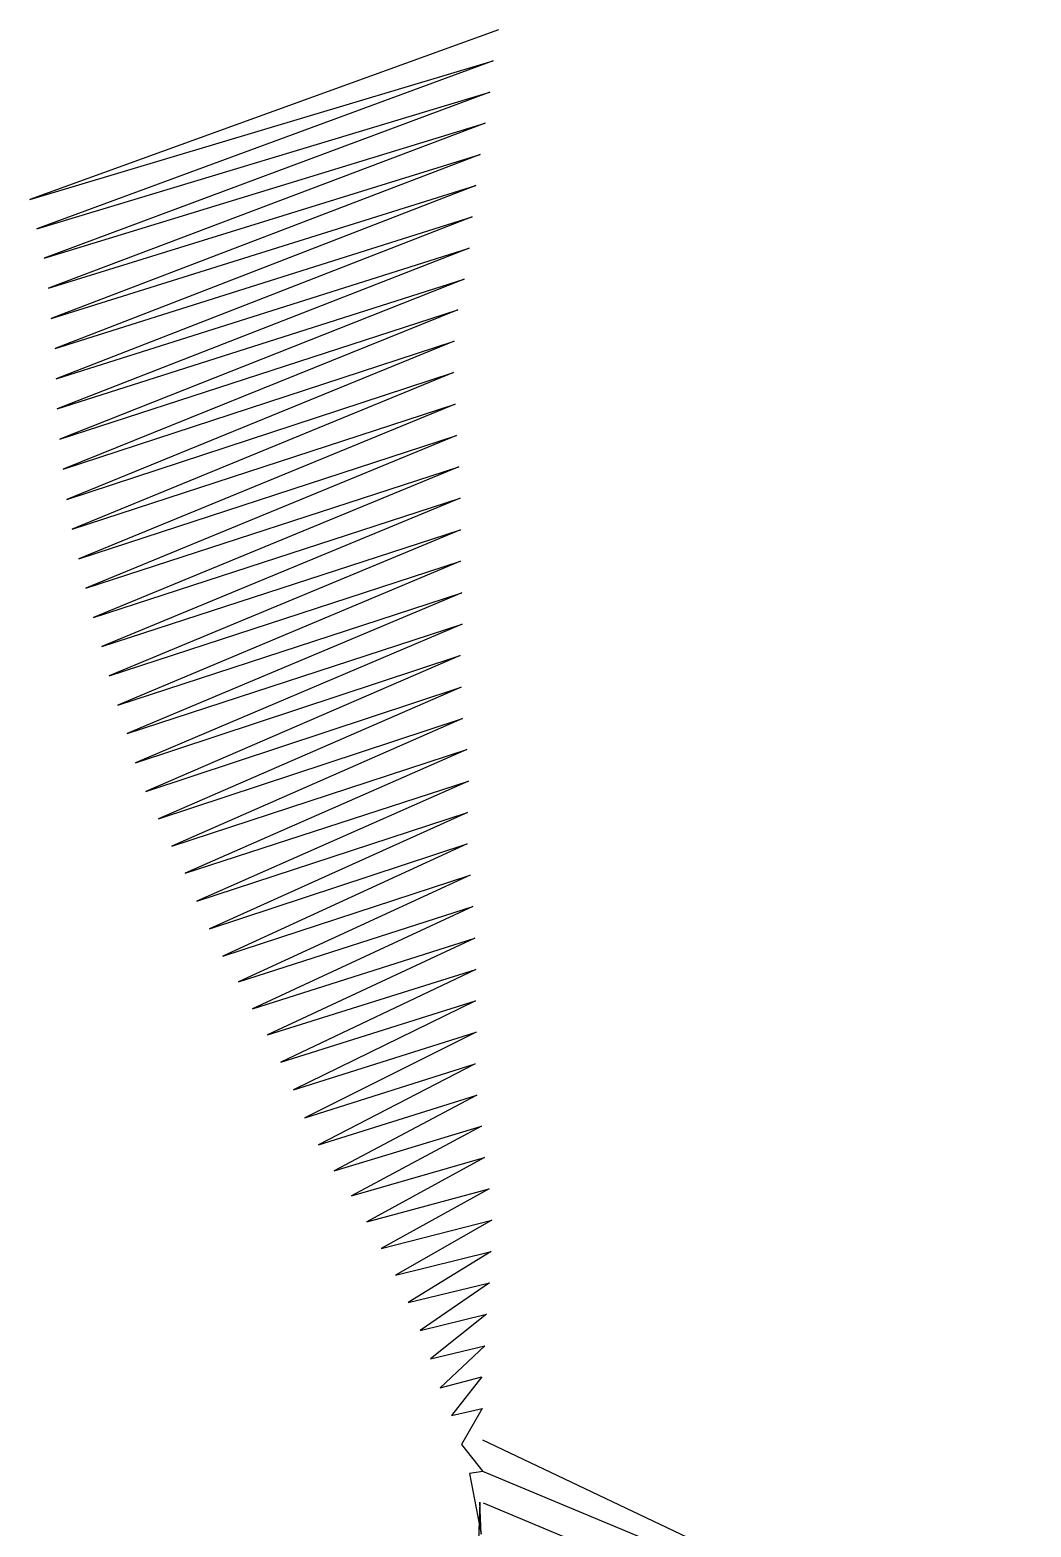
# Model space of a CAD drawing. Header units: metres. Extents: x -465 to 475, y -409 to 494.
# Drawn here: x -136.1 to -68.3, y 392.9 to 494.4 of the extents above; entities that cross this region are included whole.
import ezdxf

# ---------------------------------------------------------------- set-up
doc = ezdxf.new("R2010")
doc.units = ezdxf.units.M

msp = doc.modelspace()

# ---------------------------------------------------------------- linework, layer by layer
for p, q in [((-104.35, 494.4, -606.22), (-136.1, 482.91, -606.22)), ((-136.1, 482.91, -606.22), (-104.72, 492.3, -606.22)), ((-104.72, 492.3, -606.22), (-135.63, 480.91, -606.22)), ((-135.63, 480.91, -606.22), (-104.94, 490.18, -606.22)), ((-104.94, 490.18, -606.22), (-135.14, 478.92, -606.22)), ((-135.14, 478.92, -606.22), (-105.25, 488.07, -606.22)), ((-105.25, 488.07, -606.22), (-134.83, 476.89, -606.22)), ((-134.83, 476.89, -606.22), (-105.6, 485.96, -606.22)), ((-105.6, 485.96, -606.22), (-134.66, 474.84, -606.22)), ((-134.66, 474.84, -606.22), (-105.88, 483.85, -606.22)), ((-105.88, 483.85, -606.22), (-134.4, 472.81, -606.22)), ((-134.4, 472.81, -606.22), (-106.14, 481.73, -606.22)), ((-106.14, 481.73, -606.22), (-134.31, 470.76, -606.22)), ((-134.31, 470.76, -606.22), (-106.35, 479.61, -606.22)), ((-106.35, 479.61, -606.22), (-134.25, 468.71, -606.22)), ((-134.25, 468.71, -606.22), (-106.68, 477.5, -606.22)), ((-106.68, 477.5, -606.22), (-134.08, 466.66, -606.22)), ((-134.08, 466.66, -606.22), (-107.11, 475.42, -606.22)), ((-107.11, 475.42, -606.22), (-133.85, 464.62, -606.22)), ((-133.85, 464.62, -606.22), (-107.35, 473.3, -606.22)), ((-107.35, 473.3, -606.22), (-133.6, 462.58, -606.22)), ((-133.6, 462.58, -606.22), (-107.4, 471.17, -606.22)), ((-107.4, 471.17, -606.22), (-133.23, 460.56, -606.22)), ((-133.23, 460.56, -606.22), (-107.29, 469.04, -606.22)), ((-107.29, 469.04, -606.22), (-132.79, 458.56, -606.22)), ((-132.79, 458.56, -606.22), (-107.19, 466.91, -606.22)), ((-107.19, 466.91, -606.22), (-132.31, 456.56, -606.22)), ((-132.31, 456.56, -606.22), (-107.04, 464.78, -606.22)), ((-107.04, 464.78, -606.22), (-131.8, 454.57, -606.22)), ((-131.8, 454.57, -606.22), (-106.95, 462.65, -606.22)), ((-106.95, 462.65, -606.22), (-131.23, 452.6, -606.22)), ((-131.23, 452.6, -606.22), (-106.93, 460.52, -606.22)), ((-106.93, 460.52, -606.22), (-130.73, 450.61, -606.22)), ((-130.73, 450.61, -606.22), (-106.93, 458.38, -606.22)), ((-106.93, 458.38, -606.22), (-130.15, 448.64, -606.22)), ((-130.15, 448.64, -606.22), (-106.84, 456.25, -606.22)), ((-106.84, 456.25, -606.22), (-129.5, 446.7, -606.22)), ((-129.5, 446.7, -606.22), (-106.82, 454.12, -606.22)), ((-106.82, 454.12, -606.22), (-128.94, 444.72, -606.22)), ((-128.94, 444.72, -606.22), (-106.95, 451.99, -606.22)), ((-106.95, 451.99, -606.22), (-128.25, 442.79, -606.22)), ((-128.25, 442.79, -606.22), (-106.89, 449.86, -606.22)), ((-106.89, 449.86, -606.22), (-127.39, 440.92, -606.22)), ((-127.39, 440.92, -606.22), (-106.78, 447.73, -606.22)), ((-106.78, 447.73, -606.22), (-126.49, 439.08, -606.22)), ((-126.49, 439.08, -606.22), (-106.49, 445.62, -606.22)), ((-106.49, 445.62, -606.22), (-125.57, 437.24, -606.22)), ((-125.57, 437.24, -606.22), (-106.38, 443.49, -606.22)), ((-106.38, 443.49, -606.22), (-124.78, 435.35, -606.22)), ((-124.78, 435.35, -606.22), (-106.45, 441.36, -606.22)), ((-106.45, 441.36, -606.22), (-123.94, 433.48, -606.22)), ((-123.94, 433.48, -606.22), (-106.47, 439.23, -606.22)), ((-106.47, 439.23, -606.22), (-123.03, 431.63, -606.22)), ((-123.03, 431.63, -606.22), (-106.28, 437.11, -606.22)), ((-106.28, 437.11, -606.22), (-121.97, 429.88, -606.22)), ((-121.97, 429.88, -606.22), (-106.08, 434.98, -606.22)), ((-106.08, 434.98, -606.22), (-121.02, 428.06, -606.22)), ((-121.02, 428.06, -606.22), (-105.96, 432.85, -606.22)), ((-105.96, 432.85, -606.22), (-120, 426.28, -606.22)), ((-120, 426.28, -606.22), (-105.89, 430.72, -606.22)), ((-105.89, 430.72, -606.22), (-119.1, 424.43, -606.22)), ((-119.1, 424.43, -606.22), (-105.92, 428.59, -606.22)), ((-105.92, 428.59, -606.22), (-118.25, 422.56, -606.22)), ((-118.25, 422.56, -606.22), (-105.87, 426.46, -606.22)), ((-105.87, 426.46, -606.22), (-117.47, 420.66, -606.22)), ((-117.47, 420.66, -606.22), (-105.94, 424.33, -606.22)), ((-105.94, 424.33, -606.22), (-116.55, 418.83, -606.22)), ((-116.55, 418.83, -606.22), (-105.81, 422.2, -606.22)), ((-105.81, 422.2, -606.22), (-115.48, 417.08, -606.22)), ((-115.48, 417.08, -606.22), (-105.5, 420.09, -606.22)), ((-105.5, 420.09, -606.22), (-114.32, 415.38, -606.22)), ((-114.32, 415.38, -606.22), (-105.29, 417.97, -606.22)), ((-105.29, 417.97, -606.22), (-113.27, 413.62, -606.22)), ((-113.27, 413.62, -606.22), (-104.99, 415.86, -606.22)), ((-104.99, 415.86, -606.22), (-112.31, 411.8, -606.22)), ((-112.31, 411.8, -606.22), (-104.81, 413.73, -606.22)), ((-104.81, 413.73, -606.22), (-111.32, 410, -606.22)), ((-111.32, 410, -606.22), (-104.84, 411.6, -606.22)), ((-104.84, 411.6, -606.22), (-110.47, 408.14, -606.22)), ((-110.47, 408.14, -606.22), (-104.97, 409.47, -606.22)), ((-104.97, 409.47, -606.22), (-109.66, 406.25, -606.22)), ((-109.66, 406.25, -606.22), (-105.17, 407.35, -606.22)), ((-105.17, 407.35, -606.22), (-108.96, 404.32, -606.22)), ((-108.96, 404.32, -606.22), (-105.27, 405.22, -606.22)), ((-105.27, 405.22, -606.22), (-108.31, 402.37, -606.22)), ((-108.31, 402.37, -606.22), (-105.47, 403.1, -606.22)), ((-105.47, 403.1, -606.22), (-107.53, 400.48, -606.22)), ((-107.53, 400.48, -606.22), (-105.46, 400.97, -606.22)), ((-105.46, 400.97, -606.22), (-106.87, 398.53, -606.22)), ((-105.44, 398.83, -606.22), (-68.27, 381.19, -606.22)), ((-106.87, 398.53, -606.22), (-105.41, 396.7, -606.22)), ((-105.41, 396.7, -606.22), (-106.31, 396.56, -606.22)), ((-106.31, 396.56, -606.22), (-105.52, 392.44, -606.22)), ((-68.27, 381.19, -606.22), (-105.41, 396.7, -606.22)), ((-105.62, 394.62, -606.22), (-105.85, 388.19, -606.22)), ((-105.52, 392.44, -606.22), (-105.62, 394.62, -606.22)), ((-105.4, 394.57, -606.22), (-68.95, 379.34, -606.22))]:
    msp.add_line(p, q)

doc.saveas('drawing.dxf')
